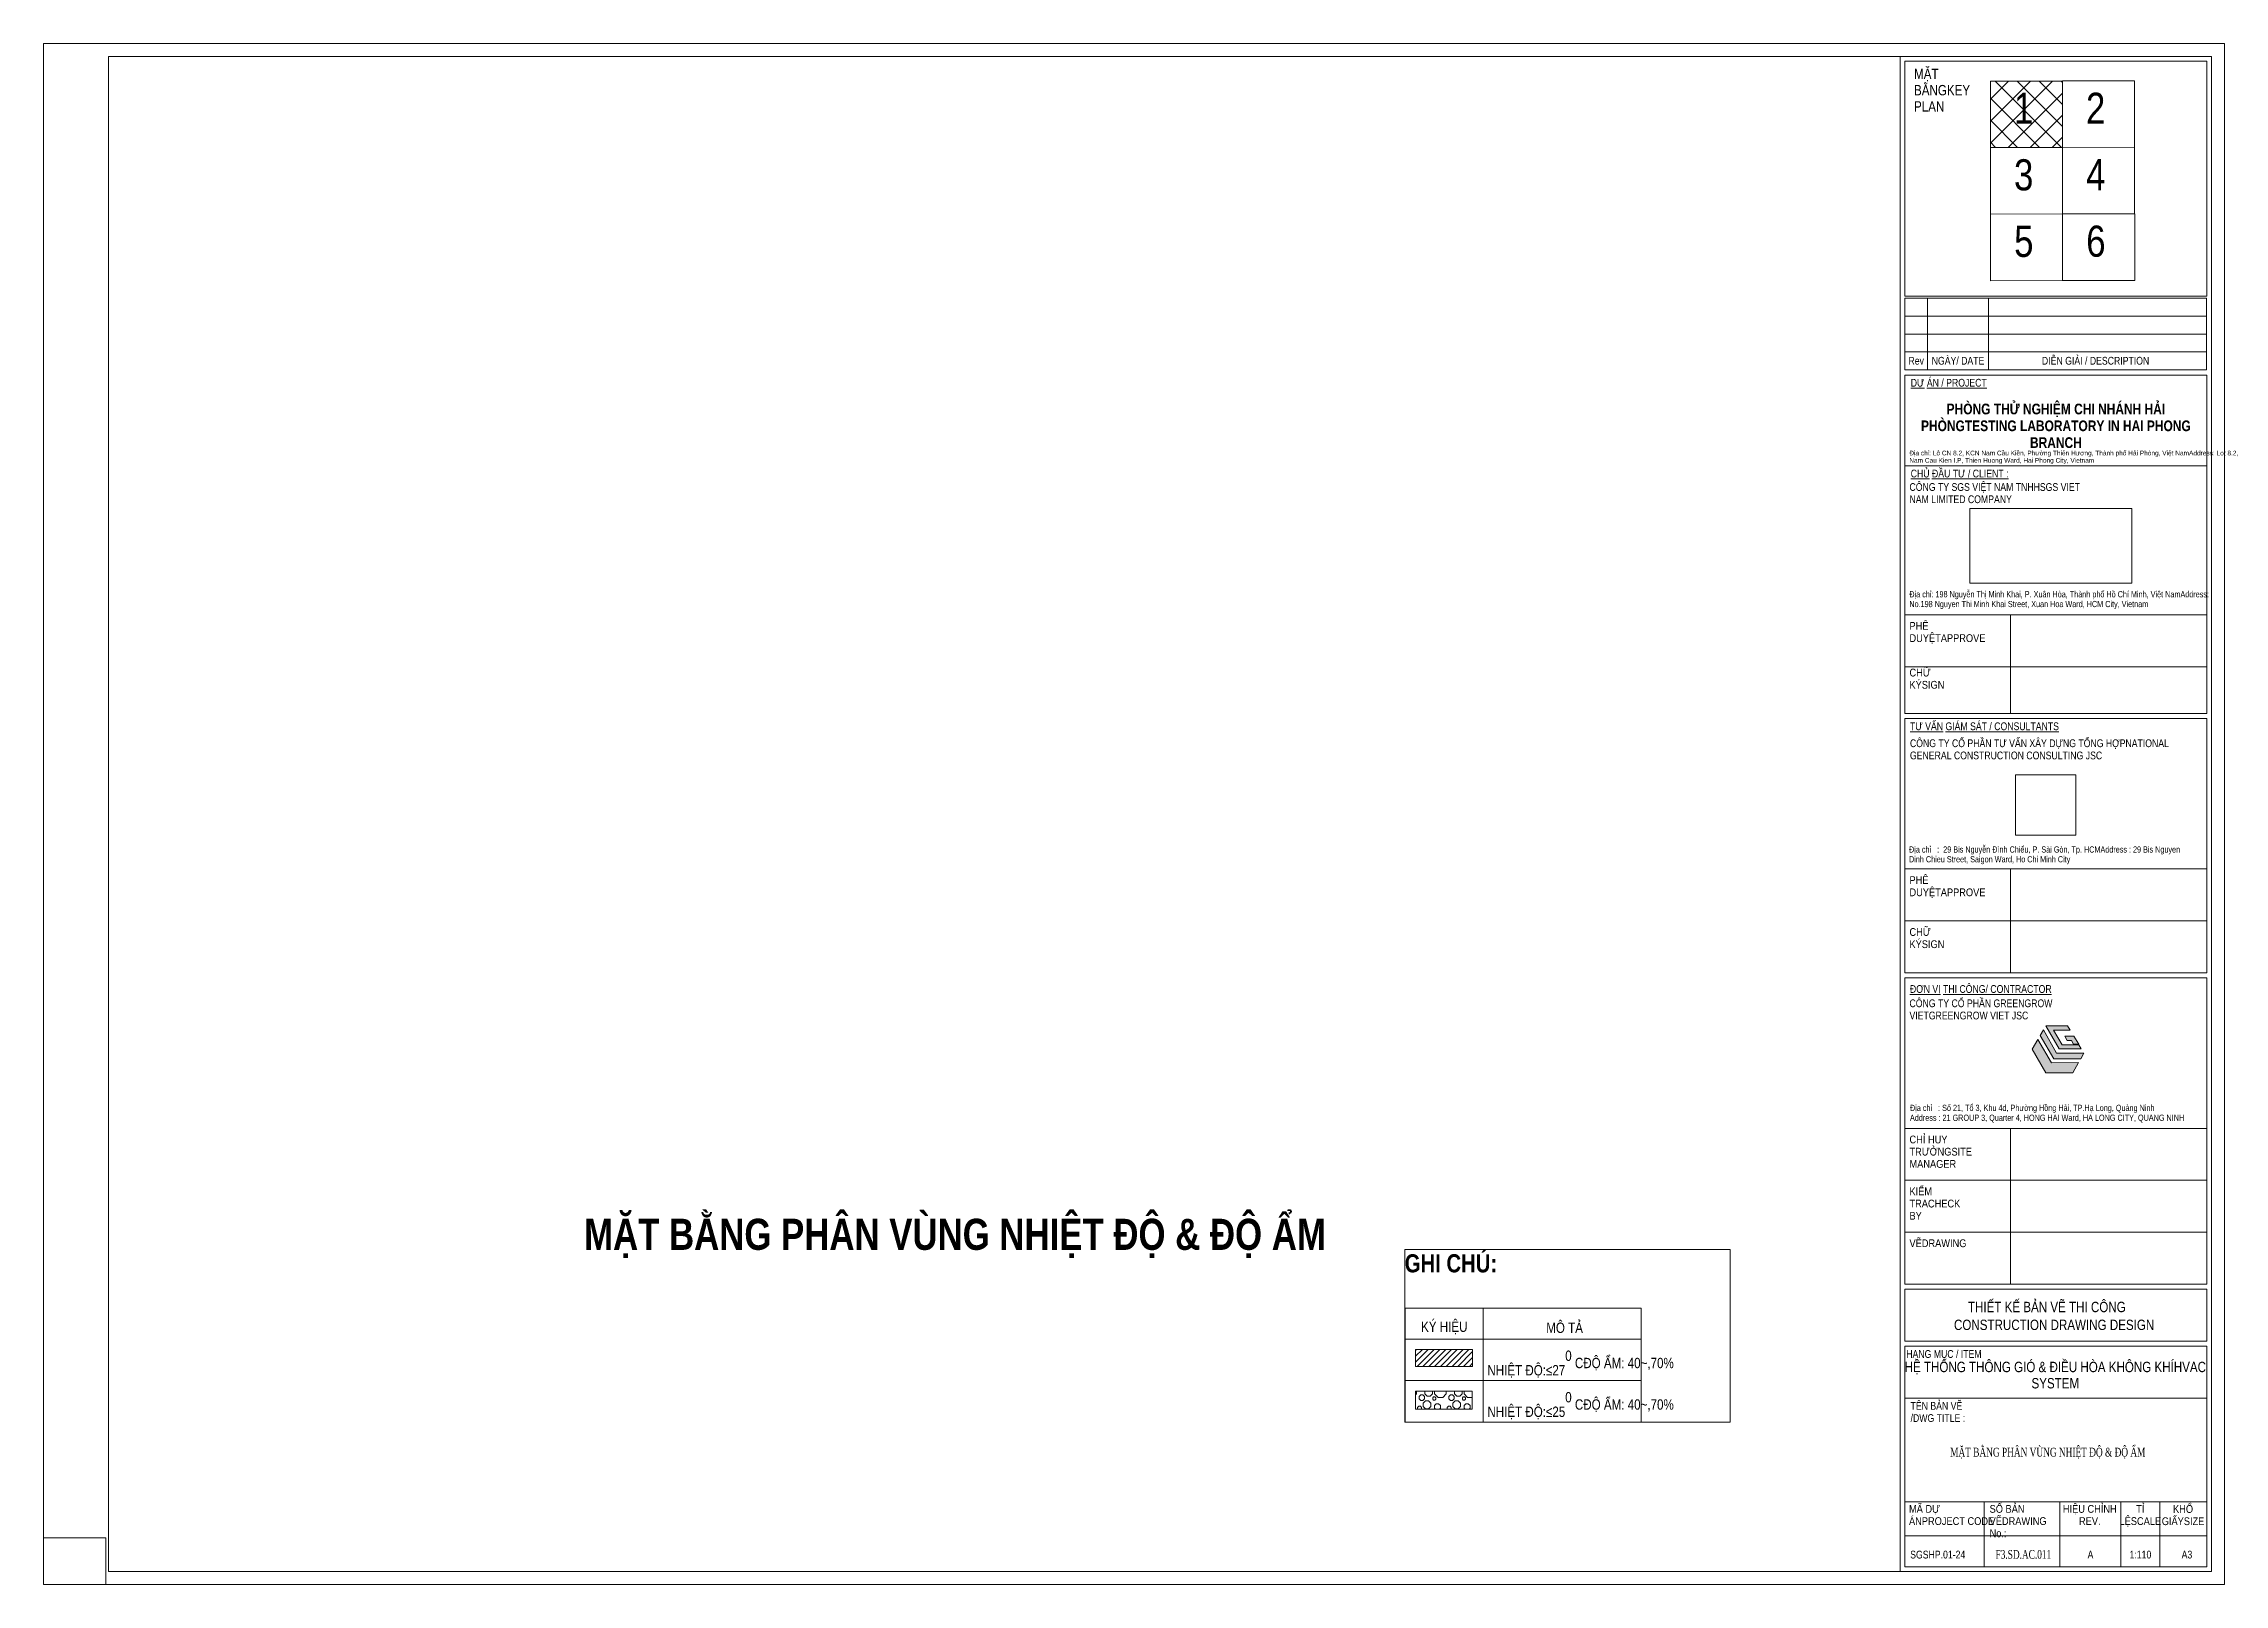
# Paper-space layout 'Layout1' of a CAD drawing. Header units: millimetres. Extents: x 0 to 421, y 0 to 297.
# The model-space entities are those that its viewports show. They can reach past a viewport. Long polylines and large blocks are cut down to what shows.
import ezdxf

# ---------------------------------------------------------------- set-up
doc = ezdxf.new("R2010")
doc.units = ezdxf.units.MM
doc.layers.add('A-DETL', color=7, linetype='Continuous', lineweight=5, true_color=0x00a600)
doc.layers.add('G-IMPT', color=7, linetype='Continuous', lineweight=9, true_color=0x007f3f)
for name, color, linetype, lineweight in [('A-DETL-GENF', 7, 'Continuous', 5), ('A-DETL-THIN', 7, 'Continuous', 9), ('G-ANNO-TEXT', 7, 'Continuous', 9), ('G-ANNO-TTLB', 7, 'Continuous', 9)]:
    doc.layers.add(name, color=color, linetype=linetype, lineweight=lineweight)
doc.layers.add('G-ANNO-NPLT', color=7, linetype='Continuous', plot=False)
doc.styles.add('Arial_10', font='arial.ttf', dxfattribs={"width": 0.8, "height": 6})
doc.styles.add('Arial_3', font='arial.ttf', dxfattribs={"width": 0.8, "height": 400})
doc.styles.add('Arial_4', font='arial.ttf', dxfattribs={"width": 0.85, "height": 1.5})
doc.styles.add('Arial_5', font='arial.ttf', dxfattribs={"width": 0.8, "height": 1.5})
doc.styles.add('Arial_6', font='arial.ttf', dxfattribs={"width": 0.8, "height": 2})
doc.styles.add('Arial_7', font='arial.ttf', dxfattribs={"width": 0.8, "height": 1.5})
doc.styles.add('Arial_8', font='arial.ttf', dxfattribs={"width": 0.8, "height": 1.2})
doc.styles.add('Arial_9', font='arial.ttf', dxfattribs={"width": 0.8, "height": 0.9})
doc.styles.add('Arial_B', font='arialbd.ttf', dxfattribs={"width": 0.8, "height": 700})
doc.styles.add('Arial_B_1', font='arialbd.ttf', dxfattribs={"width": 0.8, "height": 6})
doc.styles.add('Arial_B_2', font='arialbd.ttf', dxfattribs={"width": 0.8, "height": 2.063492})
doc.styles.add('Times New Roman', font='times.ttf', dxfattribs={"width": 0.7, "height": 1.7})
picture_1 = doc.add_image_def('image1.jpg', size_in_pixel=(712, 327))
picture_2 = doc.add_image_def('image2.jpg', size_in_pixel=(2048, 2048))
pattern_1 = [(45, (17070.22, 0), (-112.2603, 112.2603), [])]
pattern_2 = [(0, (17751.9, 626.2), (0, 1143), [81.64, -1061.36]), (270, (17689.8, 564.1), (1143, 7e-14), [90.18, -1052.82]), (45, (17689.8, 564.14), (0, 1143), [87.75, -1528.7]), (135, (17751.9, 411.9), (0, 1143), [87.75, -1528.7]), (0, (17751.9, 411.9), (0, 1143), [81.64, -1061.36]), (90, (17895.6, 474), (-1143, 7e-14), [90.18, -1052.82]), (45, (17833.5, 411.9), (0, 1143), [87.75, -1528.7]), (135, (17895.6, 564.14), (0, 1143), [87.75, -1528.7]), (0, (17105, 546), (0, 1143), [45.35, -1097.65]), (270, (17070.5, 511.5), (1143, 7e-14), [50.1, -1092.9]), (45, (17070.5, 511.54), (0, 1143), [48.75, -1567.7]), (135, (17104.96, 427), (0, 1143), [48.75, -1567.7]), (0, (17105, 427), (0, 1143), [45.35, -1097.65]), (90, (17184.8, 461.4), (-1143, 7e-14), [50.1, -1092.9]), (45, (17150.3, 427), (0, 1143), [48.75, -1567.7]), (135, (17184.8, 511.54), (0, 1143), [48.75, -1567.7]), (0, (17933.4, 399.5), (0, 1143), [117.92, -1025.08]), (270, (17843.8, 309.9), (1143, 7e-14), [130.26, -1012.74]), (45, (17843.8, 309.9), (0, 1143), [126.75, -1489.7]), (135, (17933.4, 90), (0, 1143), [126.75, -1489.7]), (0, (17933.4, 90), (0, 1143), [117.92, -1025.08]), (90, (18141, 179.6), (-1143, 7e-14), [130.26, -1012.74]), (45, (18051.36, 90), (0, 1143), [126.75, -1489.7]), (135, (18141, 309.9), (0, 1143), [126.75, -1489.7]), (0, (17662, 1087.6), (0, 1143), [90.7, -1052.3]), (270, (17593.1, 1018.7), (1143, 7e-14), [100.2, -1042.8]), (45, (17593.1, 1018.65), (0, 1143), [97.5, -1518.94]), (135, (17662, 849.5), (0, 1143), [97.5, -1518.94]), (0, (17662, 849.5), (0, 1143), [90.7, -1052.3]), (90, (17821.7, 918.4), (-1143, 7e-14), [100.2, -1042.8]), (45, (17752.75, 849.5), (0, 1143), [97.5, -1518.94]), (135, (17821.7, 1018.65), (0, 1143), [97.5, -1518.94]), (0, (18000.9, 881.3), (0, 1143), [113.39, -1029.61]), (270, (17914.7, 795.1), (1143, 7e-14), [125.25, -1017.75]), (45, (17914.7, 795.1), (0, 1143), [121.88, -1494.57]), (135, (18000.9, 583.7), (0, 1143), [121.88, -1494.57]), (0, (18000.9, 583.7), (0, 1143), [113.39, -1029.61]), (90, (18200.5, 669.9), (-1143, 7e-14), [125.25, -1017.75]), (45, (18114.3, 583.7), (0, 1143), [121.88, -1494.57]), (135, (18200.5, 795.1), (0, 1143), [121.88, -1494.57]), (0, (17673.1, 195.5), (0, 1143), [63.5, -1079.5]), (270, (17624.8, 147.3), (1143, 7e-14), [70.14, -1072.86]), (45, (17624.8, 147.3), (0, 1143), [68.25, -1548.2]), (135, (17673.1, 28.9), (0, 1143), [68.25, -1548.2]), (0, (17673.1, 28.9), (0, 1143), [63.5, -1079.5]), (90, (17784.8, 77.1), (-1143, 7e-14), [70.14, -1072.86]), (45, (17736.6, 28.9), (0, 1143), [68.25, -1548.2]), (135, (17784.84, 147.3), (0, 1143), [68.25, -1548.2]), (0, (17273.5, 1007.4), (0, 1143), [181.42, -961.58]), (270, (17135.6, 869.6), (1143, 7e-14), [200.4, -942.6]), (45, (17135.6, 869.56), (0, 1143), [195.01, -1421.44]), (135, (17273.5, 531.3), (0, 1143), [195.01, -1421.44]), (0, (17273.5, 531.3), (0, 1143), [181.42, -961.58]), (90, (17592.8, 669.2), (-1143, 7e-14), [200.4, -942.6]), (45, (17454.9, 531.3), (0, 1143), [195, -1421.44]), (135, (17592.8, 869.56), (0, 1143), [195, -1421.44]), (0, (17204.8, 287.5), (0, 1143), [90.7, -1052.3]), (270, (17135.9, 218.6), (1143, 7e-14), [100.2, -1042.8]), (45, (17135.9, 218.55), (0, 1143), [97.5, -1518.94]), (135, (17204.8, 49.4), (0, 1143), [97.5, -1518.94]), (0, (17204.8, 49.4), (0, 1143), [90.7, -1052.3]), (90, (17364.5, 118.3), (-1143, 7e-14), [100.2, -1042.8]), (45, (17295.55, 49.4), (0, 1143), [97.5, -1518.94]), (135, (17364.5, 218.55), (0, 1143), [97.5, -1518.94])]

# ---------------------------------------------------------------- blocks, each defined once
blk = doc.blocks.new('AK_KHUNG TÊN_A3-HVAC - FRAME-A3-KHUNG SGS - HVAC_dwg-3172898-MẶT BẰNG PHÂN VÙNG NHIỆT ĐỘ _ ĐỘ ẨM')
at = {"layer": 'G-IMPT'}
h = blk.add_hatch(color=256, dxfattribs=at)
h.paths.add_polyline_path([(387.14, 100.55), (384.55, 105.05), (383.42, 103.19), (386.07, 98.63), (391.26, 98.63), (392.35, 100.6)])
h.paths.add_polyline_path([(393.42, 102.4), (388.16, 102.4), (385.59, 106.89), (384.95, 105.81), (387.6, 101.29), (392.82, 101.29)])
h.paths.add_polyline_path([(391.5, 105.66), (389.74, 105.65), (390.19, 104.85), (391.04, 104.85), (391.41, 104.13), (392.41, 104.13)])
h.paths.add_polyline_path([(388.66, 103.22), (386.05, 107.64), (390.28, 107.64), (390.77, 106.86), (387.57, 106.86), (389.25, 104.02), (392.44, 104.02), (392.9, 103.22)])
at = {"layer": 'G-IMPT', "color": 7}
for p, q in [((417.05, 244.46), (358.9, 244.46)), ((363.27, 235.84), (363.27, 247.91)), ((417.05, 241.01), (358.9, 241.01)), ((417.05, 237.56), (358.9, 237.56)), ((363.27, 234.11), (363.27, 235.84)), ((417.1, 215.61), (358.9, 215.61)), ((417.1, 186.9), (358.9, 186.9)), ((379.24, 167.9), (379.24, 186.9)), ((417.1, 176.9), (358.9, 176.9)), ((417.1, 137.9), (358.9, 137.9)), ((379.24, 117.9), (379.24, 137.9)), ((417.1, 127.9), (358.9, 127.9)), ((417.1, 87.9), (358.9, 87.9)), ((379.24, 57.9), (379.24, 87.9)), ((417.1, 77.9), (358.9, 77.9)), ((417.1, 67.9), (358.9, 67.9)), ((417.1, 35.9), (358.9, 35.9)), ((417.1, 15.9), (358.9, 15.9)), ((374.16, 15.9), (374.16, 3.4)), ((388.8, 15.9), (388.8, 3.4)), ((400.54, 15.9), (400.54, 3.4)), ((408.04, 3.4), (408.04, 15.9)), ((358.9, 9.34), (417.1, 9.34))]:
    blk.add_line(p, q, dxfattribs=at)
at = {"layer": 'G-IMPT', "color": 7, "flags": 128}
for points in [[(0, 294.5), (0, 297), (2.5, 297)], [(420.5, 294.5), (420.5, 297), (418, 297)], [(375.02, 234.11), (375.02, 235.84), (375.02, 247.91)], [(417.1, 117.9), (417.1, 166.9), (358.9, 166.9), (358.9, 117.9), (417.1, 117.9), (358.9, 117.9)], [(0, 2.5), (0, 0), (2.5, 0)], [(420.5, 2.5), (420.5, 0), (418, 0)]]:
    blk.add_lwpolyline(points, dxfattribs=at)
for points in [[(418, 294.5), (418, 2.5), (418, 294.5), (12.5, 294.5), (12.5, 2.5), (418, 2.5), (358, 2.5), (358, 294.5)], [(358.9, 293.6), (417.1, 293.6), (417.1, 248.33), (358.9, 248.33)], [(389.26, 276.98), (389.26, 289.81), (375.37, 289.78), (375.37, 276.95)], [(403.16, 277.01), (403.16, 289.83), (389.26, 289.81), (389.26, 276.98)], [(389.29, 264.16), (389.29, 276.98), (375.39, 276.95), (375.39, 264.13)], [(403.19, 264.18), (403.19, 277.01), (389.29, 276.98), (389.29, 264.16)], [(389.31, 251.33), (389.31, 264.16), (375.41, 264.13), (375.41, 251.3)], [(403.21, 251.36), (403.21, 264.18), (389.31, 264.16), (389.31, 251.33)], [(358.9, 247.91), (417.05, 247.91), (417.05, 234.11), (358.9, 234.11)], [(358.9, 167.9), (358.9, 233.11), (417.1, 233.11), (417.1, 167.9)], [(417.1, 57.9), (358.9, 57.9), (358.9, 116.9), (417.1, 116.9)], [(358.9, 56.9), (417.1, 56.9), (417.1, 46.9), (358.9, 46.9)], [(417.1, 3.4), (358.9, 3.4), (358.9, 45.9), (417.1, 45.9)]]:
    blk.add_lwpolyline(points, close=True, dxfattribs=at)
at = {"layer": 'G-IMPT', "flags": 128}
for points in [[(393.42, 102.4), (392.82, 101.29), (387.6, 101.29), (384.95, 105.81), (385.59, 106.89), (388.16, 102.4)], [(392.44, 104.02), (392.9, 103.22), (388.66, 103.22), (386.05, 107.64), (390.28, 107.64), (390.77, 106.86), (387.57, 106.86), (389.25, 104.02)], [(389.74, 105.65), (390.19, 104.85), (391.04, 104.85), (391.41, 104.13), (392.41, 104.13), (391.5, 105.66)], [(384.55, 105.05), (387.14, 100.55), (392.35, 100.6), (391.26, 98.63), (386.07, 98.63), (383.42, 103.19)]]:
    blk.add_lwpolyline(points, close=True, dxfattribs=at)
at = {"layer": 'G-IMPT', "color": 7, "line_spacing_factor": 0.941778}
for s, insert, char_height, width, attachment_point, style in [('M\\fArial|b0|i0|c254|p34|;\\W.8;ẶT BẰNGKEY PLAN', (360.66, 292.17), 2, 13.7607, 1, 'Arial_6'), ('1', (379.91, 287.54), 6, 4.4067, 1, 'Arial_10'), ('2', (393.81, 287.54), 6, 4.4067, 1, 'Arial_10'), ('3', (379.94, 274.71), 6, 4.4067, 1, 'Arial_10'), ('4', (393.84, 274.74), 6, 4.4067, 1, 'Arial_10'), ('5', (379.96, 261.89), 6, 4.4067, 1, 'Arial_10'), ('6', (393.86, 261.92), 6, 4.4067, 1, 'Arial_10'), ('Rev', (361.08, 236.62), 1.5, 3.5259, 2, 'Arial_5'), ('NGÀY/ DATE', (369.14, 236.62), 1.5, 12.0102, 2, 'Arial_5'), ('DI', (385.31, 236.62), 1.5, 1.9833, 1, 'Arial_5'), ('ỄN GIẢI / DESCRIPTION', (387.01, 236.62), 1.5, 22.4778, 1, 'Arial_7'), ('\\LD\\fArial|b0|i0|c254|p34|;\\W.8;Ự ÁN / PROJECT', (360.02, 232.38), 1.5, 17.3358, 1, 'Arial_5'), ('PHÒNG TH\\fArial|b1|i0|c254|p34|;\\W.8;Ử NGHIỆM CHI NHÁNH HẢI PHÒNGTESTING LABORATORY IN HAI PHONG BRANCH', (388.01, 227.6), 2.06349, 60.0867, 2, 'Arial_B_2'), ('Đ\\fArial|b0|i0|c254|p34|;\\W.8;ịa chỉ: Lô CN 8.2, KCN Nam Cầu Kiền, Phường Thiên Hương, Thành phố Hải Phòng, Việt NamAddress: Lot 8.2, Nam Cau Kien I.P, Thien Huong Ward, Hai Phong City, Vietnam', (359.75, 218.53), 0.9, 51.0158, 1, 'Arial_9'), ('\\LCH\\fArial|b0|i0|c254|p34|;\\W.8;Ủ ĐẦU TƯ / CLIENT :', (360.02, 214.88), 1.5, 22.2942, 1, 'Arial_5'), ('CÔNG TY SGS VI\\fArial|b0|i0|c254|p34|;\\W.8;ỆT NAM TNHHSGS VIET NAM LIMITED COMPANY', (359.78, 212.28), 1.5, 32.8719, 1, 'Arial_5'), ('Đ\\fArial|b0|i0|c254|p34|;\\W.8;ịa chỉ: 198 Nguyễn Thị Minh Khai, P. Xuân Hòa, Thành phố Hồ Chí Minh, Việt NamAddress: No.198 Nguyen Thi Minh Khai Street, Xuan Hoa Ward, HCM City, Vietnam', (359.75, 191.46), 1.2, 59.1187, 1, 'Arial_8'), ('PHÊ DUY\\fArial|b0|i0|c254|p34|;\\W.85;ỆTAPPROVE', (359.78, 185.51), 1.5, 12.102, 1, 'Arial_4'), ('CH\\fArial|b0|i0|c254|p34|;\\W.85;Ữ KÝSIGN', (359.78, 176.51), 1.5, 8.2639, 1, 'Arial_4'), ('\\LTƯ V\\fArial|b0|i0|c254|p34|;\\W.8;ẤN GIÁM SÁT / CONSULTANTS', (359.88, 166.16), 1.5, 33.9738, 1, 'Arial_5'), ('CÔNG TY C\\fArial|b0|i0|c254|p34|;\\W.8;Ổ PHẦN TƯ VẤN XÂY DỰNG TỔNG HỢPNATIONAL GENERAL CONSTRUCTION CONSULTING JSC', (359.87, 162.89), 1.5, 53.8806, 1, 'Arial_5'), ('Đ\\fArial|b0|i0|c254|p34|;\\W.8;ịa chỉ   :  29 Bis Nguyễn Đình Chiểu, P. Sài Gòn, Tp. HCMAddress : 29 Bis Nguyen Dinh Chieu Street, Saigon Ward, Ho Chi Minh City', (359.69, 142.26), 1.2, 53.1833, 1, 'Arial_8'), ('PHÊ DUY\\fArial|b0|i0|c254|p34|;\\W.85;ỆTAPPROVE', (359.78, 136.51), 1.5, 12.102, 1, 'Arial_4'), ('CH\\fArial|b0|i0|c254|p34|;\\W.85;Ữ KÝSIGN', (359.78, 126.51), 1.5, 8.2639, 1, 'Arial_4'), ('\\LĐƠN V\\fArial|b0|i0|c254|p34|;\\W.8;Ị THI CÔNG/ CONTRACTOR', (359.87, 115.52), 1.5, 32.3394, 1, 'Arial_5'), ('CÔNG TY C\\fArial|b0|i0|c254|p34|;\\W.8;Ổ PHẦN GREENGROW VIETGREENGROW VIET JSC', (359.78, 112.76), 1.5, 37.4997, 1, 'Arial_5'), ('Đ\\fArial|b0|i0|c254|p34|;\\W.8;ịa chỉ   : Số 21, Tổ 3, Khu 4d, Phường Hồng Hải, TP.Hạ Long, Quảng Ninh', (359.87, 92.45), 1.2, 53.58, 1, 'Arial_8'), ('Address : 21 GROUP 3, Quarter 4, HONG HAI Ward, HA LONG CITY, QUANG NINH', (359.87, 90.55), 1.2, 60.1177, 1, 'Arial_8'), ('CH\\fArial|b0|i0|c254|p34|;\\W.85;Ỉ HUY TRƯỞNGSITE MANAGER', (359.78, 86.51), 1.5, 18.7682, 1, 'Arial_4'), ('KI\\fArial|b0|i0|c254|p34|;\\W.85;ỂM TRACHECK BY', (359.78, 76.51), 1.5, 10.8165, 1, 'Arial_4'), ('V\\fArial|b0|i0|c254|p34|;\\W.85;ẼDRAWING', (359.78, 66.51), 1.5, 10.1187, 1, 'Arial_4'), ('THI\\fArial|b0|i0|c254|p34|;\\W.8;ẾT KẾ BẢN VẼ THI CÔNG', (386.26, 54.47), 2, 35.9933, 2, 'Arial_6'), ('CONSTRUCTION DRAWING DESIGN', (387.67, 51.03), 2, 45.6894, 2, 'Arial_6'), ('H\\fArial|b0|i0|c254|p34|;\\W.8;Ệ THỐNG THÔNG GIÓ & ĐIỀU HÒA KHÔNG KHÍHVAC SYSTEM', (387.9, 42.91), 2, 61.164, 2, 'Arial_6'), ('H\\fArial|b0|i0|c254|p34|;\\W.8;ẠNG MỤC / ITEM', (359.16, 45.16), 1.5, 17.1889, 1, 'Arial_5'), ('TÊN B\\fArial|b0|i0|c254|p34|;\\W.8;ẢN VẼ /DWG TITLE :', (359.99, 35.16), 1.5, 12.8917, 1, 'Arial_5'), ('MÃ D\\fArial|b0|i0|c254|p34|;\\W.85;Ự ÁNPROJECT CODE', (359.69, 15.3), 1.5, 16.4911, 1, 'Arial_4'), ('S\\fArial|b0|i0|c254|p34|;\\W.85;Ố BẢN VẼDRAWING No.:', (375.23, 15.3), 1.5, 14.5812, 1, 'Arial_4'), ('HI\\fArial|b0|i0|c254|p34|;\\W.85;ỆU CHỈNH REV.', (394.55, 15.3), 1.5, 12.3224, 2, 'Arial_4'), ('T\\fArial|b0|i0|c254|p34|;\\W.85;Ỉ LỆSCALE', (404.29, 15.3), 1.5, 6.9417, 2, 'Arial_4'), ('KH\\fArial|b0|i0|c254|p34|;\\W.85;Ổ GIẤYSIZE', (412.53, 15.28), 1.5, 10.2105, 2, 'Arial_4'), ('SGSHP.01-24', (365.23, 6.49), 1.5, 12.5611, 2, 'Arial_5'), ('A', (394.68, 6.49), 1.5, 1.3222, 2, 'Arial_5'), ('1:110', (404.31, 6.49), 1.5, 4.9583, 2, 'Arial_5'), ('A3', (413.28, 6.49), 1.5, 2.4241, 2, 'Arial_5')]:
    blk.add_mtext(s, dxfattribs=dict(at, insert=insert, char_height=char_height, width=width, attachment_point=attachment_point, style=style))
blk = doc.blocks.new('AK_KHUNG TÊN_A3-HVAC - AK_KHUNG TÊN_A3-HVAC-3080137-MẶT BẰNG PHÂN VÙNG NHIỆT ĐỘ _ ĐỘ ẨM')
at = {"layer": 'G-IMPT'}
h = blk.add_hatch(dxfattribs=at)
h.set_pattern_fill('FP_5', style=0, pattern_type=2)
h.set_pattern_definition([(45, (0, 0), (-2.12132, 2.12132), []), (135, (0, 0), (-2.12132, -2.12132), [])])
h.paths.add_polyline_path([(389.29, 289.78), (389.29, 276.98), (375.37, 276.98), (375.37, 289.78)])
at = {"layer": 'G-ANNO-TTLB'}
for p, q in [((2.5, 297), (0, 297)), ((0, 297), (0, 0)), ((418, 297), (2.5, 297)), ((418, 294.5), (12.5, 294.5)), ((12.5, 294.5), (12.5, 2.5)), ((418, 2.5), (418, 294.5)), ((420.5, 0), (420.5, 297)), ((389.29, 289.78), (375.37, 289.78)), ((375.37, 289.78), (375.37, 276.98)), ((389.29, 276.98), (389.29, 289.78)), ((375.37, 276.98), (389.29, 276.98)), ((0, 0), (420.5, 0)), ((12.5, 2.5), (418, 2.5))]:
    blk.add_line(p, q, dxfattribs=at)
blk.add_blockref('AK_KHUNG TÊN_A3-HVAC - FRAME-A3-KHUNG SGS - HVAC_dwg-3172898-MẶT BẰNG PHÂN VÙNG NHIỆT ĐỘ _ ĐỘ ẨM', (0, 0))
image = blk.add_image(picture_1, insert=(371.39, 193.01), size_in_units=(31.27, 14.36), dxfattribs=at)
image.dxf.flags = 7
image = blk.add_image(picture_2, insert=(380.22, 144.4), size_in_units=(11.66, 11.66), dxfattribs=at)
image.dxf.flags = 7

msp = doc.modelspace()

# ---------------------------------------------------------------- hatches: boundary and pattern name
at = {"layer": 'A-DETL-GENF', "true_color": 0xff0000}
h = msp.add_hatch(dxfattribs=at)
h.set_pattern_fill('FP_3', color=1, style=0, pattern_type=2)
h.set_pattern_definition(pattern_1)
h.paths.add_polyline_path([(22039.73, 580.47), (22039.73, 1234.53), (19839.73, 1234.53), (19839.73, 580.47)])
h = msp.add_hatch(dxfattribs=at)
h.set_pattern_fill('FP_3', color=1, style=0, pattern_type=2)
h.set_pattern_definition(pattern_1)
h.paths.add_polyline_path([(22039.73, 580.47), (22039.73, 1234.53), (19839.73, 1234.53), (19839.73, 580.47)])
at = {"layer": 'A-DETL-GENF', "true_color": 0x00ff00}
h = msp.add_hatch(dxfattribs=at)
h.set_pattern_fill('FP_4', color=3, style=0, pattern_type=2)
h.set_pattern_definition(pattern_2)
h.paths.add_polyline_path([(22025.77, -1060), (22025.77, -365.47), (19839.73, -365.47), (19839.73, -1060)])
h = msp.add_hatch(dxfattribs=at)
h.set_pattern_fill('FP_4', color=3, style=0, pattern_type=2)
h.set_pattern_definition(pattern_2)
h.paths.add_polyline_path([(22025.77, -1060), (22025.77, -365.47), (19839.73, -365.47), (19839.73, -1060)])

# ---------------------------------------------------------------- linework, layer by layer
at = {"layer": 'A-DETL', "color": 7}
for p, q in [((19439.73, 2834.53), (28539.73, 2834.53)), ((19439.73, -1565.47), (19439.73, 2834.53)), ((22439.73, -1565.47), (22439.73, 2834.53)), ((28539.73, 2834.53), (28539.73, -1565.47)), ((19439.73, 1634.53), (28539.73, 1634.53)), ((19439.73, 34.53), (28539.73, 34.53)), ((19439.73, -1565.47), (28539.73, -1565.47))]:
    msp.add_line(p, q, dxfattribs=at)
at = {"layer": 'A-DETL-THIN'}
for p, q in [((22039.73, 1234.53), (19839.73, 1234.53)), ((19839.73, 1234.53), (19839.73, 580.47)), ((22039.73, 580.47), (22039.73, 1234.53)), ((19839.73, 580.47), (22039.73, 580.47)), ((22025.77, -365.47), (19839.73, -365.47)), ((19839.73, -365.47), (19839.73, -1060)), ((22025.77, -1060), (22025.77, -365.47)), ((19839.73, -1060), (22025.77, -1060))]:
    msp.add_line(p, q, dxfattribs=at)

# ---------------------------------------------------------------- texts
at = {"layer": 'G-ANNO-TEXT', "line_spacing_factor": 0.936439}
for s, insert, char_height, width, attachment_point, style in [('\\pxt2.90286,5.80571,8.70857,11.61143,14.51429,17.41714,20.32,23.22286,26.12571,29.02857,31.93143,34.83429,37.73714,40.64,43.54286,46.44571,49.34857,52.25143,55.15429,58.05714,60.96,63.86286,66.76571,69.66857,72.57143,75.47429,78.37714,81.28,84.18286,87.08571,89.98857,92.89143;{GHI CHÚ:}', (19420.34, 4908.05), 700, 3645.696, 1, 'Arial_B'), ('\\pxqc,t5.08,10.16,15.24,20.32,25.4,30.48,35.56,40.64,45.72,50.8,55.88,60.96,66.04,71.12,76.2,81.28,86.36,91.44,96.52,101.6,106.68,111.76,116.84,121.92,127,132.08,137.16,142.24,147.32,152.4,157.48,162.56;{KÝ HIỆU}', (20945.83, 2069.74), 400, 2995.2, 5, 'Arial_3'), ('\\pxqc,t5.08,10.16,15.24,20.32,25.4,30.48,35.56,40.64,45.72,50.8,55.88,60.96,66.04,71.12,76.2,81.28,86.36,91.44,96.52,101.6,106.68,111.76,116.84,121.92,127,132.08,137.16,142.24,147.32,152.4,157.48,162.56;{MÔ TẢ}', (25584.87, 2069.74), 400, 7027.2, 5, 'Arial_3'), ('\\pxt5.08,10.16,15.24,20.32,25.4,30.48,35.56,40.64,45.72,50.8,55.88,60.96,66.04,71.12,76.2,81.28,86.36,91.44,96.52,101.6,106.68,111.76,116.84,121.92,127,132.08,137.16,142.24,147.32,152.4,157.48,162.56;{NHIỆT ĐỘ:≤27\\A1;\\S0 ^ ;CĐỘ ẨM: 40\\S~,;70% }', (22607.65, 670.28), 400, 9366.4, 4, 'Arial_3'), ('\\pxt5.08,10.16,15.24,20.32,25.4,30.48,35.56,40.64,45.72,50.8,55.88,60.96,66.04,71.12,76.2,81.28,86.36,91.44,96.52,101.6,106.68,111.76,116.84,121.92,127,132.08,137.16,142.24,147.32,152.4,157.48,162.56;{NHIỆT ĐỘ:≤25\\A1;\\S0 ^ ;CĐỘ ẨM: 40\\S~,;70% }', (22607.65, -929.72), 400, 9366.4, 4, 'Arial_3')]:
    msp.add_mtext(s, dxfattribs=dict(at, insert=insert, char_height=char_height, width=width, attachment_point=attachment_point, style=style))

psp = doc.layouts.get("Layout1")

# ---------------------------------------------------------------- block references
at = {"layer": 'G-ANNO-TTLB'}
psp.add_blockref('AK_KHUNG TÊN_A3-HVAC - AK_KHUNG TÊN_A3-HVAC-3080137-MẶT BẰNG PHÂN VÙNG NHIỆT ĐỘ _ ĐỘ ẨM', (0, 0), dxfattribs=at)

# ---------------------------------------------------------------- texts
for s, insert, char_height, width, attachment_point, line_spacing_factor, style in [('\\pxt1.69333,3.38667,5.08,6.77333,8.46667,10.16,11.85333,13.54667,15.24,16.93333,18.62667,20.32,22.01333,23.70667,25.4,27.09333,28.78667,30.48,32.17334,33.86667,35.56,37.25334,38.94667,40.64,42.33334,44.02667,45.72,47.41334,49.10667,50.8,52.49334,54.18667;{MẶT BẰNG PHÂN VÙNG NHIỆT ĐỘ & ĐỘ ẨM}', (104.21, 66.7), 6, 144.144, 4, 0.936439, 'Arial_B_1'), ('\\pxqc,t5.22941,10.45882,15.68824,20.91765,26.14706,31.37647,36.60588,41.83529,47.06471,52.29412,57.52353,62.75294,67.98235,73.21176,78.44118,83.67059,88.9,94.12941,99.35882,104.58824,109.81765,115.04706,120.27647,125.50588,130.73529,135.96471,141.19412,146.42353,151.65294,156.88235,162.11176,167.34118;{MẶT BẰNG PHÂN VÙNG NHIỆT ĐỘ & ĐỘ ẨM}', (386.45, 25.27), 1.7, 38.57, 5, 1.003553, 'Times New Roman'), ('\\pxqc,t5.22941,10.45882,15.68824,20.91765,26.14706,31.37647,36.60588,41.83529,47.06471,52.29412,57.52353,62.75294,67.98235,73.21176,78.44118,83.67059,88.9,94.12941,99.35882,104.58824,109.81765,115.04706,120.27647,125.50588,130.73529,135.96471,141.19412,146.42353,151.65294,156.88235,162.11176,167.34118;{F3.SD.AC.011}', (381.74, 5.76), 1.7, 11.116, 5, 1.003553, 'Times New Roman')]:
    psp.add_mtext(s, dxfattribs=dict(at, insert=insert, char_height=char_height, width=width, attachment_point=attachment_point, line_spacing_factor=line_spacing_factor, style=style))

# ---------------------------------------------------------------- viewports
at = {"layer": '0'}
psp.add_viewport(center=(6, 4.5), size=(12, 9), view_center_point=(6, 4.5), view_height=12, dxfattribs=at)
at = {"layer": 'G-ANNO-NPLT'}
psp.add_viewport(center=(293.84, 47.92), size=(62.77, 33.2939), view_center_point=(25697.53, 1763.92), view_height=6658.7752, status=3, dxfattribs=at)

doc.saveas('drawing.dxf')
